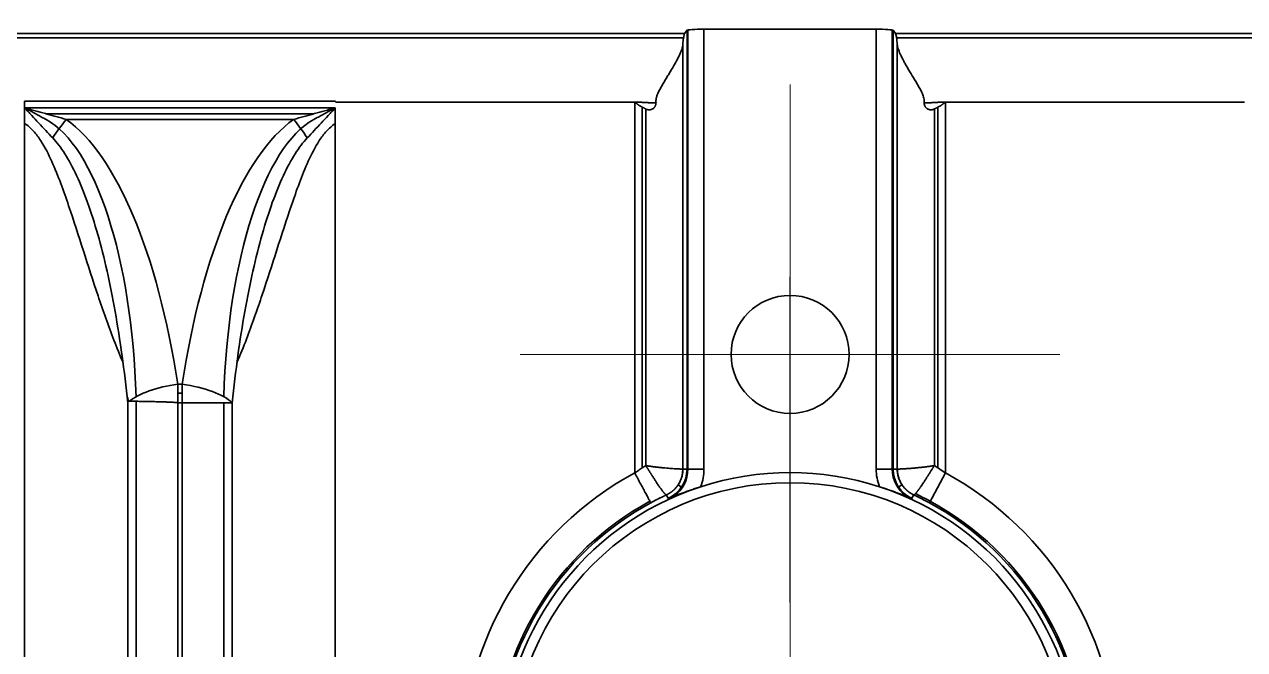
# Model space of a CAD drawing. Header units: millimetres. Extents: x -13 to 1082, y 396 to 866.
# Drawn here: x 199.38 to 235.56, y 680.19 to 698.72 of the extents above; entities that cross this region are included whole.
import ezdxf

# ---------------------------------------------------------------- set-up
doc = ezdxf.new("R2010")
doc.units = ezdxf.units.MM
doc.linetypes.add('CENTER', pattern=[50.8, 31.75, -6.35, 6.35, -6.35])
doc.layers.add('1', color=7, linetype='Continuous', true_color=0xffffff)
doc.layers.add('10', color=7, linetype='Continuous', true_color=0xffffff)

msp = doc.modelspace()

# ---------------------------------------------------------------- linework, layer by layer
at = {"layer": '1', "color": 1, "linetype": 'CENTER', "lineweight": 18}
for p, q in [((222.085, 680.936), (222.085, 696.936)), ((222.085, 663.62), (222.085, 690.133)), ((214.085, 688.936), (230.085, 688.936))]:
    msp.add_line(p, q, dxfattribs=at)
at = {"layer": '10', "color": 1, "linetype": 'CENTER', "ltscale": 1.52}
msp.add_line((222.085, 469.236), (222.085, 849.236), dxfattribs=at)
at = {"layer": '10', "color": 7, "linetype": 'Continuous', "lineweight": 35}
for p, q in [((218.957, 698.447), (147.715, 698.447)), ((147.715, 698.316), (218.927, 698.316)), ((219.029, 698.543), (218.957, 698.447)), ((219.029, 698.543), (219.029, 685.536)), ((219.054, 685.536), (219.054, 698.552)), ((219.531, 698.576), (224.639, 698.576)), ((219.531, 685.536), (219.531, 698.576)), ((224.639, 698.576), (224.639, 685.536)), ((225.116, 698.552), (225.116, 685.536)), ((225.213, 698.447), (225.141, 698.543)), ((225.141, 685.536), (225.141, 698.543)), ((296.455, 698.447), (225.213, 698.447)), ((225.243, 698.316), (296.455, 698.316)), ((218.908, 685.536), (218.908, 698.138)), ((225.262, 698.138), (225.262, 685.536)), ((199.389, 696.442), (208.605, 696.442)), ((199.389, 696.245), (199.389, 696.442)), ((199.389, 696.245), (208.601, 696.245)), ((217.479, 696.415), (217.479, 685.421)), ((217.7, 685.571), (217.7, 696.268)), ((217.806, 696.211), (217.806, 685.639)), ((226.365, 685.639), (226.365, 696.211)), ((226.47, 696.269), (226.47, 685.571)), ((226.691, 685.421), (226.691, 696.415)), ((200.021, 696.069), (207.967, 696.069)), ((207.366, 695.903), (200.623, 695.903)), ((203.927, 688.052), (204.061, 688.052)), ((203.927, 688.052), (203.927, 687.502)), ((204.061, 688.052), (204.061, 687.502)), ((202.692, 607.029), (202.692, 687.546)), ((204.061, 687.785), (203.927, 687.785)), ((203.927, 687.502), (204.061, 687.502)), ((205.298, 687.502), (205.298, 607.029)), ((218.908, 685.536), (219.029, 685.536)), ((219.531, 685.536), (219.029, 685.536)), ((225.141, 685.536), (224.639, 685.536)), ((225.141, 685.536), (225.262, 685.536)), ((226.215, 684.537), (226.691, 685.421)), ((218.866, 684.999), (218.766, 685.068)), ((225.403, 685.069), (225.303, 685.001)), ((218.42, 684.772), (218.471, 684.662)), ((225.75, 684.772), (225.699, 684.662))]:
    msp.add_line(p, q, dxfattribs=at)
for centre, radius in [((222.085, 688.936), 1.75), ((222.085, 676.876), 8.256)]:
    msp.add_circle(centre, radius, dxfattribs=at)
for centre, radius, start, end in [((222.085, 676.876), 9.707, 118.3284, 241.6716), ((218.065, 685.536), 0.964, 294.8918, 0), ((218.065, 685.536), 0.989, 305.289, 0), ((222.085, 676.876), 8.558, 71.9609, 108.0391), ((218.065, 685.536), 1.466, 339.325, 0), ((226.105, 685.536), 1.466, 180, 200.8839), ((226.105, 685.536), 0.989, 180, 234.7115), ((226.105, 685.536), 0.964, 180, 245.1003), ((222.085, 676.876), 9.707, 298.3284, 61.6716), ((222.085, 676.876), 8.557, 108.0391, 251.9608), ((222.085, 676.876), 8.557, 288.0391, 71.9609), ((222.085, 676.876), 8.753, 118.3286, 238.5413), ((222.085, 676.876), 8.703, 117.924, 242.0761), ((222.085, 676.876), 8.753, 298.3284, 61.6716), ((222.085, 676.876), 8.703, 298.3284, 61.6716)]:
    msp.add_arc(centre, radius, start, end, dxfattribs=at)
for centre, major_axis, ratio, start_param, end_param in [((218.965, 696.442), (0, 2.01), 0.052408, 0.069813, 0.566431), ((219.531, 698.541), (-0.503, 0), 0.069927, 4.712389, 6.230825), ((224.639, 698.541), (-0.503, 0), 0.069927, 3.193953, 4.712389), ((225.205, 696.442), (0, 2.01), 0.052408, 5.716755, 6.213372), ((199.388, 686.957), (0, 9.112), 0.36397, 4.792123, 6.090428), ((200.623, 695.353), (0.932, 1.31), 0.20647, 1.288385, 1.716668), ((199.388, 682.805), (0, 13.53), 0.36397, 5.110584, 6.029768), ((208.6, 682.805), (0, 13.53), 0.36397, 0.253417, 1.172601), ((208.6, 686.957), (0, 9.112), 0.36397, 0.193098, 1.491063), ((207.366, 695.353), (-0.932, 1.31), 0.20647, 4.566518, 4.994801), ((203.927, 687.502), (1.589, 0.243), 0.338534, 1.51901, 2.635744), ((204.061, 687.502), (-1.589, 0.243), 0.338534, 3.566336, 4.764176)]:
    msp.add_ellipse(centre, major_axis=major_axis, ratio=ratio, start_param=start_param, end_param=end_param, dxfattribs=at)
for points, knots in [([(218.908, 698.138), (218.906, 698.113), (218.902, 698.086), (218.889, 698.031), (218.881, 698.003), (218.861, 697.944), (218.85, 697.914), (218.83, 697.867), (218.823, 697.851), (218.809, 697.819), (218.801, 697.802), (218.762, 697.72), (218.727, 697.652), (218.65, 697.513), (218.608, 697.441), (218.553, 697.349), (218.542, 697.331), (218.52, 697.294), (218.486, 697.238), (218.451, 697.181), (218.405, 697.105), (218.382, 697.067), (218.335, 696.99), (218.312, 696.951), (218.266, 696.872), (218.244, 696.832), (218.201, 696.75), (218.18, 696.708), (218.153, 696.644), (218.144, 696.622), (218.133, 696.588), (218.13, 696.577), (218.124, 696.555), (218.121, 696.543), (218.114, 696.508), (218.111, 696.485), (218.108, 696.439), (218.109, 696.415), (218.112, 696.392)], [0, 0, 0, 0, 0.0625, 0.0625, 0.125, 0.125, 0.1875, 0.1875, 0.21875, 0.21875, 0.25, 0.25, 0.375, 0.375, 0.5, 0.5, 0.53125, 0.53125, 0.5625, 0.625, 0.625, 0.6875, 0.6875, 0.75, 0.75, 0.8125, 0.8125, 0.875, 0.875, 0.90625, 0.90625, 0.921875, 0.921875, 0.9375, 0.9375, 0.96875, 0.96875, 1, 1, 1, 1]), ([(226.058, 696.391), (226.061, 696.415), (226.062, 696.438), (226.06, 696.485), (226.056, 696.508), (226.047, 696.555), (226.041, 696.577), (226.026, 696.622), (226.018, 696.643), (226, 696.686), (225.99, 696.707), (225.969, 696.749), (225.959, 696.77), (225.926, 696.831), (225.904, 696.872), (225.858, 696.95), (225.835, 696.989), (225.789, 697.066), (225.765, 697.104), (225.696, 697.218), (225.651, 697.292), (225.596, 697.384), (225.585, 697.402), (225.564, 697.439), (225.553, 697.457), (225.522, 697.511), (225.502, 697.546), (225.444, 697.651), (225.408, 697.719), (225.369, 697.801), (225.362, 697.817), (225.347, 697.85), (225.34, 697.866), (225.321, 697.913), (225.309, 697.944), (225.289, 698.003), (225.281, 698.031), (225.268, 698.086), (225.264, 698.113), (225.262, 698.138)], [0, 0, 0, 0, 0.03125, 0.03125, 0.0625, 0.0625, 0.09375, 0.09375, 0.125, 0.125, 0.15625, 0.15625, 0.1875, 0.1875, 0.25, 0.25, 0.3125, 0.3125, 0.375, 0.375, 0.5, 0.5, 0.53125, 0.53125, 0.5625, 0.5625, 0.625, 0.625, 0.75, 0.75, 0.78125, 0.78125, 0.8125, 0.8125, 0.875, 0.875, 0.9375, 0.9375, 1, 1, 1, 1]), ([(200.023, 695.9), (199.98, 695.923), (199.936, 695.947), (199.808, 696.015), (199.725, 696.061), (199.557, 696.153), (199.471, 696.2), (199.388, 696.245)], [0, 0, 0, 0, 0.207141, 0.207141, 0.603571, 0.603571, 1, 1, 1, 1]), ([(199.389, 696.245), (199.406, 696.226), (199.423, 696.207), (199.458, 696.169), (199.511, 696.113), (199.563, 696.057), (199.667, 695.944), (199.736, 695.869), (199.944, 695.646), (200.082, 695.499), (200.22, 695.353)], [0, 0, 0, 0, 0.0625, 0.0625, 0.125, 0.25, 0.25, 0.5, 0.5, 1, 1, 1, 1]), ([(199.39, 696.245), (199.441, 696.23), (199.493, 696.216), (199.595, 696.187), (199.647, 696.173), (199.801, 696.13), (199.904, 696.101), (200.212, 696.016), (200.417, 695.959), (200.623, 695.903)], [0, 0, 0, 0, 0.125, 0.125, 0.25, 0.25, 0.5, 0.5, 1, 1, 1, 1]), ([(207.366, 695.903), (207.571, 695.959), (207.777, 696.016), (208.086, 696.102), (208.188, 696.13), (208.343, 696.173), (208.394, 696.188), (208.497, 696.216), (208.549, 696.231), (208.6, 696.245)], [0, 0, 0, 0, 0.5, 0.5, 0.75, 0.75, 0.875, 0.875, 1, 1, 1, 1]), ([(207.769, 695.353), (207.907, 695.499), (208.045, 695.646), (208.252, 695.87), (208.357, 695.982), (208.478, 696.113), (208.531, 696.17), (208.566, 696.208), (208.583, 696.226), (208.6, 696.245)], [0, 0, 0, 0, 0.5, 0.5, 0.75, 0.875, 0.9375, 0.9375, 1, 1, 1, 1]), ([(208.6, 696.245), (208.517, 696.2), (208.432, 696.153), (208.265, 696.062), (208.182, 696.016), (208.054, 695.948), (208.009, 695.923), (207.964, 695.9)], [0, 0, 0, 0, 0.393078, 0.393078, 0.786157, 0.786157, 1, 1, 1, 1]), ([(217.473, 696.416), (217.484, 696.416), (217.507, 696.416), (217.544, 696.415), (217.585, 696.413), (217.63, 696.412), (217.68, 696.409), (217.734, 696.407), (217.785, 696.404), (217.831, 696.401), (217.869, 696.399), (217.906, 696.397), (217.941, 696.395), (217.973, 696.394), (218.004, 696.393), (218.032, 696.392), (218.058, 696.391), (218.083, 696.391), (218.098, 696.391), (218.106, 696.391)], [0, 0, 0, 0, 0.051337, 0.109441, 0.174318, 0.245974, 0.324412, 0.409636, 0.501646, 0.566191, 0.627464, 0.685466, 0.740199, 0.791662, 0.839858, 0.884788, 0.926453, 0.964856, 1, 1, 1, 1]), ([(217.479, 696.411), (217.481, 696.41), (217.486, 696.407), (217.494, 696.402), (217.503, 696.396), (217.511, 696.389), (217.521, 696.383), (217.531, 696.375), (217.541, 696.367), (217.552, 696.358), (217.562, 696.35), (217.572, 696.342), (217.581, 696.335), (217.591, 696.328), (217.601, 696.322), (217.611, 696.315), (217.621, 696.309), (217.631, 696.303), (217.643, 696.297), (217.655, 696.29), (217.669, 696.283), (217.683, 696.276), (217.697, 696.269), (217.711, 696.262), (217.721, 696.257), (217.73, 696.252), (217.738, 696.248), (217.75, 696.241), (217.768, 696.231), (217.787, 696.221), (217.8, 696.213), (217.805, 696.211)], [0, 0, 0, 0, 0.022508, 0.046898, 0.073183, 0.101375, 0.13148, 0.163506, 0.197458, 0.233342, 0.271161, 0.301577, 0.332053, 0.362608, 0.393265, 0.424044, 0.454966, 0.486051, 0.517319, 0.557071, 0.597017, 0.637159, 0.677497, 0.71803, 0.75876, 0.771716, 0.796147, 0.832053, 0.879436, 0.953188, 1, 1, 1, 1]), ([(217.805, 696.211), (217.821, 696.202), (217.838, 696.196), (217.864, 696.189), (217.872, 696.188), (217.89, 696.186), (217.908, 696.185), (217.926, 696.186), (217.943, 696.189), (217.952, 696.191), (217.969, 696.195), (217.977, 696.198), (217.994, 696.205), (218.002, 696.209), (218.025, 696.223), (218.039, 696.234), (218.057, 696.253), (218.063, 696.26), (218.074, 696.274), (218.078, 696.281), (218.087, 696.296), (218.091, 696.304), (218.098, 696.321), (218.103, 696.338), (218.106, 696.355), (218.109, 696.373), (218.109, 696.382), (218.109, 696.391)], [0, 0, 0, 0, 0.125, 0.125, 0.1875, 0.1875, 0.25, 0.3125, 0.3125, 0.375, 0.375, 0.4375, 0.4375, 0.5, 0.5, 0.625, 0.625, 0.6875, 0.6875, 0.75, 0.75, 0.8125, 0.8125, 0.875, 0.9375, 0.9375, 1, 1, 1, 1]), ([(226.061, 696.391), (226.061, 696.373), (226.063, 696.355), (226.07, 696.329), (226.073, 696.321), (226.079, 696.304), (226.087, 696.288), (226.097, 696.274), (226.107, 696.259), (226.113, 696.253), (226.125, 696.24), (226.132, 696.234), (226.146, 696.223), (226.153, 696.218), (226.176, 696.205), (226.192, 696.198), (226.218, 696.191), (226.227, 696.189), (226.244, 696.186), (226.253, 696.186), (226.271, 696.185), (226.28, 696.186), (226.298, 696.188), (226.315, 696.191), (226.332, 696.196), (226.349, 696.202), (226.357, 696.206), (226.365, 696.211)], [0, 0, 0, 0, 0.125, 0.125, 0.1875, 0.1875, 0.25, 0.3125, 0.3125, 0.375, 0.375, 0.4375, 0.4375, 0.5, 0.5, 0.625, 0.625, 0.6875, 0.6875, 0.75, 0.75, 0.8125, 0.8125, 0.875, 0.9375, 0.9375, 1, 1, 1, 1]), ([(226.064, 696.391), (226.075, 696.391), (226.098, 696.391), (226.135, 696.392), (226.176, 696.393), (226.222, 696.395), (226.271, 696.397), (226.325, 696.4), (226.376, 696.403), (226.422, 696.406), (226.46, 696.408), (226.497, 696.41), (226.532, 696.411), (226.564, 696.413), (226.595, 696.414), (226.623, 696.415), (226.65, 696.415), (226.674, 696.416), (226.69, 696.416), (226.697, 696.416)], [0, 0, 0, 0, 0.051472, 0.109665, 0.174588, 0.246244, 0.324638, 0.409773, 0.501651, 0.566003, 0.627126, 0.685021, 0.73969, 0.791132, 0.839349, 0.884342, 0.926114, 0.964665, 1, 1, 1, 1]), ([(226.365, 696.211), (226.371, 696.214), (226.385, 696.222), (226.405, 696.233), (226.426, 696.244), (226.444, 696.255), (226.461, 696.264), (226.477, 696.272), (226.493, 696.281), (226.511, 696.289), (226.525, 696.296), (226.536, 696.301), (226.543, 696.305), (226.551, 696.309), (226.558, 696.314), (226.566, 696.319), (226.574, 696.324), (226.582, 696.33), (226.59, 696.336), (226.599, 696.343), (226.609, 696.351), (226.62, 696.36), (226.632, 696.369), (226.643, 696.378), (226.654, 696.386), (226.664, 696.393), (226.674, 696.4), (226.683, 696.406), (226.688, 696.41), (226.691, 696.411)], [0, 0, 0, 0, 0.060726, 0.12115, 0.181273, 0.241096, 0.286328, 0.333072, 0.381342, 0.431152, 0.482512, 0.503557, 0.525352, 0.547917, 0.571273, 0.595435, 0.620421, 0.646245, 0.672919, 0.700454, 0.728863, 0.771277, 0.81124, 0.848759, 0.88384, 0.916492, 0.946726, 0.974556, 1, 1, 1, 1]), ([(199.382, 695.79), (199.48, 695.722), (199.571, 695.641), (199.731, 695.465), (199.802, 695.37), (199.994, 695.075), (200.098, 694.867), (200.385, 694.229), (200.542, 693.787), (200.995, 692.459), (201.266, 691.563), (201.713, 690.233), (201.867, 689.791), (202.121, 689.134), (202.21, 688.914), (202.305, 688.697)], [0, 0, 0, 0, 0.046362, 0.046362, 0.091719, 0.091719, 0.182434, 0.182434, 0.363864, 0.363864, 0.726724, 0.726724, 0.908154, 0.908154, 1, 1, 1, 1]), ([(205.684, 688.697), (205.784, 688.926), (205.877, 689.157), (206.133, 689.824), (206.286, 690.264), (206.73, 691.587), (207, 692.48), (207.451, 693.8), (207.608, 694.24), (207.894, 694.873), (207.997, 695.08), (208.189, 695.373), (208.259, 695.468), (208.417, 695.64), (208.505, 695.718), (208.6, 695.785)], [0, 0, 0, 0, 0.096849, 0.096849, 0.27748, 0.27748, 0.63874, 0.63874, 0.81937, 0.81937, 0.909685, 0.909685, 0.954842, 0.954842, 1, 1, 1, 1]), ([(200.22, 695.353), (200.343, 695.223), (200.464, 695.065), (200.701, 694.691), (200.817, 694.477), (201.041, 693.996), (201.151, 693.728), (201.361, 693.145), (201.461, 692.828), (201.654, 692.15), (201.745, 691.789), (201.917, 691.026), (201.997, 690.624), (202.146, 689.785), (202.215, 689.348), (202.34, 688.445), (202.396, 687.979), (202.445, 687.502)], [0, 0, 0, 0, 0.125, 0.125, 0.25, 0.25, 0.375, 0.375, 0.5, 0.5, 0.625, 0.625, 0.75, 0.75, 0.875, 0.875, 1, 1, 1, 1]), ([(205.543, 687.502), (205.593, 687.979), (205.649, 688.445), (205.773, 689.348), (205.842, 689.785), (205.991, 690.624), (206.072, 691.026), (206.244, 691.789), (206.335, 692.15), (206.527, 692.828), (206.628, 693.145), (206.838, 693.728), (206.947, 693.996), (207.172, 694.477), (207.288, 694.691), (207.525, 695.065), (207.646, 695.223), (207.769, 695.353)], [0, 0, 0, 0, 0.125, 0.125, 0.25, 0.25, 0.375, 0.375, 0.5, 0.5, 0.625, 0.625, 0.75, 0.75, 0.875, 0.875, 1, 1, 1, 1]), ([(202.497, 687.55), (202.494, 687.55), (202.49, 687.55), (202.483, 687.551), (202.48, 687.553), (202.474, 687.556), (202.471, 687.559), (202.465, 687.566), (202.463, 687.571), (202.459, 687.582), (202.457, 687.589), (202.454, 687.602), (202.452, 687.608), (202.449, 687.629), (202.447, 687.644), (202.446, 687.658)], [0, 0, 0, 0, 0.125, 0.125, 0.25, 0.25, 0.375, 0.375, 0.5, 0.5, 0.625, 0.625, 0.75, 0.75, 1, 1, 1, 1]), ([(203.928, 687.502), (203.928, 687.502), (203.927, 687.502), (203.927, 687.503), (203.927, 687.503), (203.926, 687.503), (203.926, 687.504), (203.924, 687.504), (203.923, 687.505), (203.919, 687.505), (203.917, 687.506), (203.91, 687.507), (203.906, 687.508), (203.892, 687.509), (203.883, 687.51), (203.855, 687.513), (203.836, 687.514), (203.781, 687.517), (203.744, 687.519), (203.671, 687.522), (203.634, 687.523), (203.562, 687.526), (203.526, 687.527), (203.421, 687.53), (203.352, 687.532), (203.251, 687.535), (203.218, 687.535), (203.169, 687.537), (203.152, 687.537), (203.12, 687.538), (203.104, 687.538), (203.026, 687.54), (202.906, 687.542), (202.799, 687.544), (202.736, 687.545), (202.724, 687.546), (202.7, 687.546), (202.688, 687.546), (202.653, 687.547), (202.631, 687.547), (202.568, 687.548), (202.53, 687.549), (202.497, 687.55)], [0, 0, 0, 0, 0.000488, 0.000488, 0.000977, 0.000977, 0.001953, 0.001953, 0.003906, 0.003906, 0.007812, 0.007812, 0.015625, 0.015625, 0.03125, 0.03125, 0.0625, 0.0625, 0.125, 0.125, 0.1875, 0.1875, 0.25, 0.25, 0.375, 0.375, 0.4375, 0.4375, 0.46875, 0.46875, 0.5, 0.5, 0.625, 0.75, 0.75, 0.78125, 0.78125, 0.8125, 0.8125, 0.875, 0.875, 1, 1, 1, 1]), ([(204.061, 687.502), (204.074, 687.502), (204.1, 687.502), (204.139, 687.502), (204.178, 687.502), (204.217, 687.502), (204.256, 687.502), (204.308, 687.502), (204.372, 687.502), (204.448, 687.502), (204.533, 687.502), (204.627, 687.502), (204.731, 687.501), (204.841, 687.502), (204.944, 687.502), (205.039, 687.502), (205.126, 687.502), (205.215, 687.502), (205.275, 687.502), (205.31, 687.502), (205.32, 687.502), (205.33, 687.502), (205.339, 687.502), (205.349, 687.502), (205.359, 687.502), (205.369, 687.502), (205.379, 687.502), (205.389, 687.502), (205.398, 687.502), (205.408, 687.502), (205.418, 687.502), (205.427, 687.502), (205.437, 687.502), (205.446, 687.502), (205.456, 687.502), (205.465, 687.502), (205.474, 687.502), (205.483, 687.502), (205.492, 687.502), (205.501, 687.502), (205.51, 687.502), (205.518, 687.502), (205.527, 687.502), (205.535, 687.502), (205.541, 687.502), (205.543, 687.502)], [0, 0, 0, 0, 0.020814, 0.041415, 0.061975, 0.08266, 0.103624, 0.125013, 0.165164, 0.206679, 0.250017, 0.304839, 0.364605, 0.429615, 0.499993, 0.555127, 0.61515, 0.680096, 0.749969, 0.758194, 0.76653, 0.774977, 0.783535, 0.792204, 0.800984, 0.809876, 0.818879, 0.827994, 0.83722, 0.846557, 0.856006, 0.865567, 0.875239, 0.885022, 0.894918, 0.904925, 0.915043, 0.925273, 0.935614, 0.946067, 0.956631, 0.967306, 0.978093, 0.988991, 1, 1, 1, 1]), ([(217.955, 684.537), (217.954, 684.54), (217.949, 684.549), (217.935, 684.575), (217.925, 684.594), (217.899, 684.641), (217.884, 684.669), (217.849, 684.734), (217.829, 684.771), (217.785, 684.852), (217.761, 684.897), (217.711, 684.991), (217.684, 685.041), (217.628, 685.145), (217.598, 685.199), (217.539, 685.309), (217.509, 685.365), (217.479, 685.421)], [0, 0, 0, 0, 0.125, 0.125, 0.25, 0.25, 0.375, 0.375, 0.5, 0.5, 0.625, 0.625, 0.75, 0.75, 0.875, 0.875, 1, 1, 1, 1]), ([(217.805, 685.639), (217.808, 685.635), (217.814, 685.625), (217.823, 685.612), (217.832, 685.598), (217.841, 685.584), (217.85, 685.57), (217.859, 685.556), (217.868, 685.542), (217.877, 685.528), (217.886, 685.514), (217.895, 685.5), (217.904, 685.485), (217.913, 685.471), (217.922, 685.457), (217.931, 685.443), (217.94, 685.428), (217.949, 685.414), (217.958, 685.4), (217.967, 685.385), (217.976, 685.371), (217.985, 685.357), (217.994, 685.342), (218.003, 685.328), (218.027, 685.291), (218.064, 685.233), (218.112, 685.158), (218.157, 685.09), (218.198, 685.031), (218.233, 684.98), (218.265, 684.936), (218.293, 684.898), (218.318, 684.866), (218.336, 684.843), (218.348, 684.829), (218.356, 684.82), (218.364, 684.812), (218.371, 684.804), (218.378, 684.797), (218.384, 684.791), (218.39, 684.786), (218.396, 684.782), (218.401, 684.778), (218.407, 684.775), (218.411, 684.773), (218.416, 684.772), (218.418, 684.772), (218.42, 684.772)], [0, 0, 0, 0, 0.010373, 0.02078, 0.031221, 0.041696, 0.052208, 0.062755, 0.07334, 0.083962, 0.094623, 0.105323, 0.116063, 0.126844, 0.137667, 0.148533, 0.159443, 0.170399, 0.181402, 0.192454, 0.203556, 0.21471, 0.225916, 0.237174, 0.248482, 0.314557, 0.378457, 0.440202, 0.499749, 0.5529, 0.604479, 0.654607, 0.703208, 0.750208, 0.769007, 0.787869, 0.806798, 0.8258, 0.844877, 0.86403, 0.883258, 0.902559, 0.921931, 0.941369, 0.960865, 0.980412, 1, 1, 1, 1]), ([(218.903, 685.536), (218.902, 685.536), (218.901, 685.536), (218.898, 685.536), (218.895, 685.536), (218.892, 685.536), (218.888, 685.536), (218.883, 685.536), (218.877, 685.537), (218.87, 685.537), (218.863, 685.537), (218.854, 685.537), (218.844, 685.538), (218.833, 685.538), (218.814, 685.539), (218.786, 685.54), (218.746, 685.542), (218.701, 685.545), (218.643, 685.548), (218.569, 685.553), (218.477, 685.56), (218.377, 685.569), (218.296, 685.577), (218.24, 685.582), (218.21, 685.586), (218.179, 685.589), (218.149, 685.592), (218.118, 685.596), (218.087, 685.6), (218.056, 685.603), (218.025, 685.607), (217.994, 685.611), (217.962, 685.616), (217.931, 685.62), (217.899, 685.625), (217.868, 685.629), (217.837, 685.634), (217.816, 685.637), (217.805, 685.639)], [0, 0, 0, 0, 0.010283, 0.02139, 0.033323, 0.046081, 0.059665, 0.074075, 0.089311, 0.105372, 0.122256, 0.139962, 0.158488, 0.177831, 0.197988, 0.248529, 0.298438, 0.347723, 0.396387, 0.471333, 0.546217, 0.621039, 0.69577, 0.716178, 0.736563, 0.756921, 0.777248, 0.797541, 0.817798, 0.838027, 0.858238, 0.87844, 0.898644, 0.918858, 0.939092, 0.959355, 0.979655, 1, 1, 1, 1]), ([(218.42, 684.772), (218.424, 684.774), (218.433, 684.778), (218.446, 684.785), (218.459, 684.792), (218.472, 684.799), (218.485, 684.806), (218.498, 684.814), (218.511, 684.822), (218.523, 684.83), (218.536, 684.838), (218.548, 684.847), (218.561, 684.856), (218.573, 684.865), (218.585, 684.874), (218.597, 684.884), (218.609, 684.894), (218.62, 684.904), (218.632, 684.915), (218.643, 684.925), (218.654, 684.936), (218.665, 684.947), (218.676, 684.959), (218.687, 684.97), (218.697, 684.982), (218.707, 684.994), (218.717, 685.006), (218.727, 685.019), (218.736, 685.031), (218.746, 685.044), (218.755, 685.057), (218.764, 685.07), (218.769, 685.079), (218.772, 685.084), (218.773, 685.086), (218.775, 685.087), (218.776, 685.09), (218.778, 685.094), (218.781, 685.098), (218.784, 685.103), (218.788, 685.109), (218.791, 685.116), (218.796, 685.123), (218.8, 685.131), (218.805, 685.141), (218.81, 685.151), (218.816, 685.161), (218.821, 685.173), (218.827, 685.186), (218.833, 685.199), (218.839, 685.214), (218.845, 685.229), (218.852, 685.245), (218.858, 685.263), (218.864, 685.281), (218.869, 685.3), (218.875, 685.32), (218.88, 685.34), (218.885, 685.362), (218.889, 685.385), (218.893, 685.408), (218.897, 685.432), (218.899, 685.457), (218.901, 685.483), (218.903, 685.51), (218.903, 685.527), (218.903, 685.536)], [0, 0, 0, 0, 0.015328, 0.030731, 0.046208, 0.061756, 0.077375, 0.093061, 0.108813, 0.124628, 0.140505, 0.156441, 0.172435, 0.188482, 0.204582, 0.220732, 0.23693, 0.253172, 0.269456, 0.28578, 0.302141, 0.318536, 0.334963, 0.351418, 0.3679, 0.384404, 0.400929, 0.417472, 0.434029, 0.450598, 0.467176, 0.483759, 0.500346, 0.500925, 0.502441, 0.504893, 0.508282, 0.512606, 0.517866, 0.524063, 0.531194, 0.53926, 0.548261, 0.558194, 0.569058, 0.580851, 0.593571, 0.607213, 0.621775, 0.637251, 0.653635, 0.67092, 0.689098, 0.708159, 0.728092, 0.748885, 0.770523, 0.79299, 0.816269, 0.840339, 0.865178, 0.890763, 0.917066, 0.944061, 0.971717, 1, 1, 1, 1]), ([(218.42, 684.772), (218.424, 684.773), (218.432, 684.777), (218.444, 684.783), (218.456, 684.789), (218.468, 684.796), (218.479, 684.802), (218.49, 684.808), (218.501, 684.815), (218.512, 684.821), (218.523, 684.828), (218.533, 684.835), (218.543, 684.842), (218.553, 684.849), (218.563, 684.856), (218.572, 684.863), (218.581, 684.87), (218.59, 684.877), (218.599, 684.884), (218.608, 684.891), (218.616, 684.898), (218.624, 684.906), (218.632, 684.913), (218.64, 684.92), (218.648, 684.927), (218.655, 684.934), (218.663, 684.942), (218.67, 684.949), (218.676, 684.956), (218.683, 684.963), (218.69, 684.97), (218.696, 684.977), (218.702, 684.984), (218.708, 684.991), (218.714, 684.998), (218.72, 685.005), (218.725, 685.012), (218.73, 685.019), (218.736, 685.025), (218.741, 685.032), (218.745, 685.039), (218.75, 685.045), (218.755, 685.052), (218.759, 685.058), (218.764, 685.064), (218.768, 685.07), (218.772, 685.077), (218.788, 685.102), (218.812, 685.144), (218.84, 685.202), (218.86, 685.254), (218.875, 685.301), (218.886, 685.344), (218.894, 685.383), (218.9, 685.418), (218.904, 685.448), (218.906, 685.476), (218.907, 685.498), (218.908, 685.518), (218.908, 685.531), (218.908, 685.536)], [0, 0, 0, 0, 0.014227, 0.028305, 0.042234, 0.056013, 0.069643, 0.083124, 0.096456, 0.109639, 0.122672, 0.135556, 0.148291, 0.160877, 0.173313, 0.185601, 0.197739, 0.209728, 0.221568, 0.233259, 0.2448, 0.256192, 0.267436, 0.27853, 0.289474, 0.30027, 0.310917, 0.321414, 0.331762, 0.341961, 0.352011, 0.361912, 0.371664, 0.381266, 0.390719, 0.400023, 0.409178, 0.418184, 0.427041, 0.435748, 0.444307, 0.452716, 0.460976, 0.469087, 0.477049, 0.484862, 0.492526, 0.500041, 0.57781, 0.645396, 0.702792, 0.749998, 0.800272, 0.841938, 0.874994, 0.910251, 0.937496, 0.961838, 0.981771, 1, 1, 1, 1]), ([(218.908, 685.536), (218.908, 685.536), (218.907, 685.536), (218.906, 685.536), (218.905, 685.536), (218.904, 685.536), (218.903, 685.536), (218.903, 685.536)], [0, 0, 0, 0, 0.157184, 0.500003, 0.666669, 0.833334, 1, 1, 1, 1]), ([(225.267, 685.536), (225.267, 685.536), (225.266, 685.536), (225.265, 685.536), (225.263, 685.536), (225.262, 685.536), (225.262, 685.536)], [0, 0, 0, 0, 0.095256, 0.35839, 0.745617, 1, 1, 1, 1]), ([(225.262, 685.536), (225.262, 685.534), (225.262, 685.528), (225.262, 685.52), (225.262, 685.511), (225.263, 685.502), (225.263, 685.491), (225.264, 685.479), (225.265, 685.464), (225.267, 685.446), (225.269, 685.424), (225.274, 685.396), (225.28, 685.362), (225.29, 685.32), (225.304, 685.27), (225.324, 685.217), (225.349, 685.162), (225.379, 685.107), (225.418, 685.046), (225.455, 684.998), (225.485, 684.965), (225.504, 684.945), (225.523, 684.926), (225.543, 684.908), (225.564, 684.89), (225.586, 684.872), (225.608, 684.855), (225.631, 684.839), (225.655, 684.823), (225.68, 684.809), (225.705, 684.794), (225.731, 684.781), (225.749, 684.773), (225.758, 684.769)], [0, 0, 0, 0, 0.008648, 0.017128, 0.025975, 0.035569, 0.046135, 0.05904, 0.074082, 0.091309, 0.114904, 0.144057, 0.178772, 0.222249, 0.276712, 0.342158, 0.39764, 0.462912, 0.537974, 0.622823, 0.650282, 0.677999, 0.705975, 0.73421, 0.762703, 0.791455, 0.820466, 0.849737, 0.879267, 0.909058, 0.93911, 0.969424, 1, 1, 1, 1]), ([(226.365, 685.639), (226.359, 685.638), (226.349, 685.637), (226.332, 685.634), (226.316, 685.632), (226.299, 685.629), (226.283, 685.627), (226.266, 685.624), (226.25, 685.622), (226.234, 685.62), (226.217, 685.617), (226.201, 685.615), (226.185, 685.613), (226.168, 685.611), (226.152, 685.609), (226.136, 685.607), (226.119, 685.604), (226.103, 685.602), (226.087, 685.6), (226.071, 685.598), (226.055, 685.596), (226.038, 685.595), (226.022, 685.593), (226.006, 685.591), (225.99, 685.589), (225.966, 685.586), (225.922, 685.581), (225.848, 685.574), (225.745, 685.565), (225.663, 685.558), (225.608, 685.554), (225.586, 685.552), (225.565, 685.551), (225.544, 685.55), (225.523, 685.548), (225.503, 685.547), (225.484, 685.546), (225.466, 685.545), (225.448, 685.544), (225.431, 685.543), (225.415, 685.542), (225.399, 685.541), (225.385, 685.54), (225.371, 685.54), (225.357, 685.539), (225.345, 685.539), (225.333, 685.538), (225.323, 685.538), (225.313, 685.538), (225.304, 685.537), (225.295, 685.537), (225.288, 685.537), (225.281, 685.537), (225.276, 685.537), (225.271, 685.536), (225.268, 685.536), (225.267, 685.536)], [0, 0, 0, 0, 0.010639, 0.021267, 0.031882, 0.042488, 0.053084, 0.063671, 0.074252, 0.084826, 0.095396, 0.105962, 0.116525, 0.127086, 0.137647, 0.148209, 0.158773, 0.16934, 0.179913, 0.190491, 0.201076, 0.21167, 0.222272, 0.232882, 0.2435, 0.254124, 0.281803, 0.332713, 0.406907, 0.504374, 0.523387, 0.542403, 0.561423, 0.580446, 0.599474, 0.618506, 0.637543, 0.656585, 0.675632, 0.694685, 0.713742, 0.732806, 0.751875, 0.77095, 0.790031, 0.80912, 0.828215, 0.847315, 0.866417, 0.88552, 0.904621, 0.923717, 0.942805, 0.961884, 0.980949, 1, 1, 1, 1]), ([(225.758, 684.769), (225.753, 684.77), (225.745, 684.774), (225.733, 684.78), (225.721, 684.787), (225.709, 684.793), (225.697, 684.799), (225.686, 684.806), (225.675, 684.812), (225.664, 684.819), (225.653, 684.826), (225.643, 684.833), (225.632, 684.84), (225.622, 684.847), (225.613, 684.854), (225.603, 684.861), (225.594, 684.868), (225.585, 684.875), (225.576, 684.882), (225.567, 684.889), (225.559, 684.897), (225.55, 684.904), (225.542, 684.911), (225.535, 684.918), (225.527, 684.926), (225.52, 684.933), (225.512, 684.94), (225.505, 684.947), (225.498, 684.954), (225.492, 684.961), (225.485, 684.969), (225.479, 684.976), (225.473, 684.983), (225.467, 684.99), (225.461, 684.996), (225.455, 685.003), (225.45, 685.01), (225.445, 685.017), (225.44, 685.023), (225.435, 685.03), (225.43, 685.037), (225.425, 685.043), (225.421, 685.049), (225.416, 685.056), (225.412, 685.062), (225.408, 685.068), (225.404, 685.074), (225.388, 685.099), (225.363, 685.142), (225.335, 685.202), (225.315, 685.255), (225.299, 685.303), (225.288, 685.346), (225.281, 685.385), (225.275, 685.418), (225.272, 685.446), (225.27, 685.47), (225.268, 685.493), (225.267, 685.515), (225.267, 685.529), (225.267, 685.536), (225.267, 685.536)], [0, 0, 0, 0, 0.014438, 0.028717, 0.042837, 0.056799, 0.070602, 0.084247, 0.097732, 0.111059, 0.124228, 0.137237, 0.150087, 0.162779, 0.175311, 0.187685, 0.1999, 0.211955, 0.223852, 0.23559, 0.247168, 0.258588, 0.269848, 0.280949, 0.291891, 0.302674, 0.313298, 0.323762, 0.334068, 0.344214, 0.354201, 0.364029, 0.373698, 0.383208, 0.392558, 0.40175, 0.410782, 0.419655, 0.42837, 0.436925, 0.445321, 0.453559, 0.461638, 0.469558, 0.477319, 0.484922, 0.492366, 0.499652, 0.578088, 0.646783, 0.705704, 0.754889, 0.802528, 0.843948, 0.879272, 0.90688, 0.931937, 0.95505, 0.977239, 0.999937, 1, 1, 1, 1]), ([(225.758, 684.769), (225.758, 684.769), (225.76, 684.769), (225.762, 684.769), (225.764, 684.769), (225.766, 684.77), (225.768, 684.771), (225.77, 684.773), (225.772, 684.774), (225.775, 684.776), (225.777, 684.778), (225.78, 684.78), (225.782, 684.783), (225.785, 684.786), (225.788, 684.789), (225.791, 684.792), (225.794, 684.796), (225.797, 684.799), (225.801, 684.803), (225.804, 684.808), (225.808, 684.812), (225.812, 684.817), (225.816, 684.822), (225.82, 684.827), (225.825, 684.833), (225.829, 684.838), (225.834, 684.844), (225.839, 684.851), (225.844, 684.857), (225.85, 684.864), (225.855, 684.871), (225.861, 684.878), (225.866, 684.886), (225.872, 684.894), (225.879, 684.902), (225.885, 684.91), (225.891, 684.918), (225.898, 684.927), (225.905, 684.936), (225.912, 684.946), (225.919, 684.955), (225.926, 684.965), (225.933, 684.975), (225.941, 684.986), (225.948, 684.996), (225.956, 685.007), (225.964, 685.018), (225.982, 685.045), (226.013, 685.089), (226.057, 685.156), (226.106, 685.232), (226.146, 685.295), (226.175, 685.341), (226.193, 685.368), (226.21, 685.396), (226.227, 685.423), (226.244, 685.451), (226.262, 685.478), (226.279, 685.506), (226.296, 685.533), (226.313, 685.56), (226.331, 685.586), (226.348, 685.613), (226.359, 685.63), (226.365, 685.639)], [0, 0, 0, 0, 0.009701, 0.019461, 0.029279, 0.039155, 0.049088, 0.059076, 0.069121, 0.07922, 0.089374, 0.099581, 0.109842, 0.120155, 0.13052, 0.140936, 0.151403, 0.161921, 0.172488, 0.183105, 0.193771, 0.204486, 0.215249, 0.226062, 0.236925, 0.247837, 0.2588, 0.269813, 0.280876, 0.291989, 0.30315, 0.31436, 0.325618, 0.336922, 0.348272, 0.359666, 0.371104, 0.382584, 0.394105, 0.405665, 0.417266, 0.428909, 0.440599, 0.452336, 0.464124, 0.475963, 0.487855, 0.499802, 0.558225, 0.619604, 0.683877, 0.751041, 0.772703, 0.794179, 0.815467, 0.836579, 0.857528, 0.878324, 0.898973, 0.919476, 0.939834, 0.960044, 0.980101, 1, 1, 1, 1]), ([(219.435, 685.014), (219.389, 684.999), (219.343, 684.984), (219.254, 684.954), (219.209, 684.939), (219.144, 684.916), (219.122, 684.909), (219.079, 684.894), (219.058, 684.886), (218.996, 684.864), (218.956, 684.85), (218.876, 684.821), (218.838, 684.806), (218.761, 684.777), (218.724, 684.763), (218.65, 684.734), (218.614, 684.72), (218.56, 684.698), (218.533, 684.687), (218.506, 684.676), (218.489, 684.669), (218.48, 684.665), (218.471, 684.662)], [0, 0, 0, 0, 0.125, 0.125, 0.25, 0.25, 0.3125, 0.3125, 0.375, 0.375, 0.5, 0.5, 0.625, 0.625, 0.75, 0.75, 0.875, 0.875, 0.9375, 0.96875, 0.96875, 1, 1, 1, 1]), ([(224.735, 685.014), (224.781, 684.999), (224.827, 684.984), (224.916, 684.954), (224.961, 684.939), (225.048, 684.909), (225.091, 684.894), (225.174, 684.864), (225.214, 684.85), (225.293, 684.821), (225.332, 684.806), (225.409, 684.777), (225.446, 684.763), (225.52, 684.734), (225.556, 684.72), (225.61, 684.698), (225.628, 684.691), (225.655, 684.68), (225.664, 684.676), (225.681, 684.669), (225.69, 684.665), (225.699, 684.662)], [0, 0, 0, 0, 0.125, 0.125, 0.25, 0.25, 0.375, 0.375, 0.5, 0.5, 0.625, 0.625, 0.75, 0.75, 0.875, 0.875, 0.9375, 0.9375, 0.96875, 0.96875, 1, 1, 1, 1]), ([(218.419, 684.772), (218.412, 684.768), (218.397, 684.761), (218.374, 684.75), (218.35, 684.738), (218.325, 684.726), (218.299, 684.714), (218.272, 684.701), (218.244, 684.687), (218.208, 684.669), (218.163, 684.647), (218.117, 684.623), (218.078, 684.602), (218.043, 684.585), (218.021, 684.572), (218.009, 684.566)], [0, 0, 0, 0, 0.05354, 0.10942, 0.167644, 0.228216, 0.291136, 0.356408, 0.424034, 0.494015, 0.623256, 0.747246, 0.831498, 0.91575, 1, 1, 1, 1]), ([(226.215, 684.537), (226.14, 684.578), (226.064, 684.618), (225.911, 684.695), (225.835, 684.732), (225.758, 684.768)], [0, 0, 0, 0, 0.5, 0.5, 1, 1, 1, 1]), ([(225.804, 684.807), (225.853, 684.783), (225.903, 684.759), (226.048, 684.685), (226.144, 684.635), (226.239, 684.583)], [0, 0, 0, 0, 0.338253, 0.338253, 1, 1, 1, 1])]:
    msp.add_open_spline(points, degree=3, knots=knots, dxfattribs=at)
for points in [[(199.381, 696.415), (199.384, 677.98), (199.386, 659.545), (199.389, 641.111)], [(208.601, 607.029), (208.601, 636.768), (208.601, 666.506), (208.601, 696.245)], [(208.605, 696.416), (211.561, 696.416), (214.516, 696.416), (217.471, 696.416)], [(226.697, 696.415), (229.652, 696.415), (232.607, 696.416), (235.562, 696.416)], [(202.446, 687.658), (202.446, 687.606), (202.446, 687.554), (202.446, 687.502)], [(202.446, 607.029), (202.446, 633.853), (202.446, 660.677), (202.446, 687.502)], [(203.928, 607.029), (203.928, 633.853), (203.928, 660.677), (203.928, 687.502)], [(204.062, 687.502), (204.062, 660.677), (204.062, 633.853), (204.062, 607.029)], [(205.544, 687.502), (205.544, 660.678), (205.544, 633.853), (205.544, 607.029)], [(217.479, 685.421), (217.515, 685.446), (217.588, 685.496), (217.696, 685.569), (217.769, 685.616), (217.805, 685.639)], [(226.691, 685.421), (226.584, 685.496), (226.475, 685.569), (226.364, 685.638)]]:
    msp.add_open_spline(points, degree=3, dxfattribs=at)

doc.saveas('drawing.dxf')
